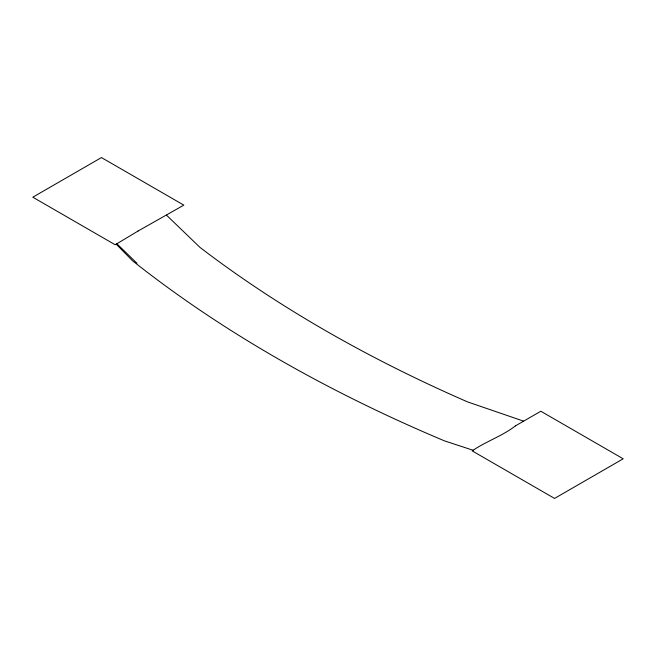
<?xml version="1.0" encoding="UTF-8"?>
<svg xmlns="http://www.w3.org/2000/svg" width="656" height="656" viewBox="0 0 656 656"><rect width="100%" height="100%" fill="white"/><g stroke="black" fill="none" stroke-linecap="round" stroke-linejoin="round"><path stroke-width="0.98" d="M473.173 450.287L444.383 440.832A1420.502 820.115 0 0 1 132.569 260.809L116.219 244.171M523.636 421.152L467.597 401.907A1367.555 789.545 0 0 1 199.982 247.402L166.493 215.143M116.907 243.77L136.965 263.286M515.509 425.842C502.258 436.133 485.94 441.373 472.164 450.869L554.55 498.429L623.2 458.798L540.815 411.238L515.509 425.842M138.014 231.06L115.185 244.762L32.8 197.202L101.45 157.571L183.836 205.131L138.014 231.06"/></g></svg>
